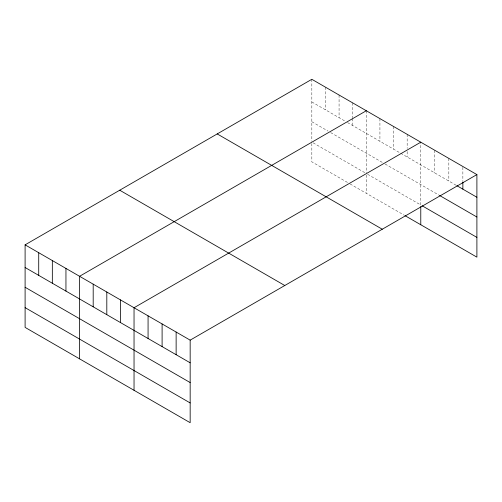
<?xml version="1.0" encoding="UTF-8"?>
<svg xmlns="http://www.w3.org/2000/svg" width="502" height="502" viewBox="0 0 502 502"><rect width="100%" height="100%" fill="white"/><g stroke="black" fill="none" stroke-linecap="round" stroke-linejoin="round"><path stroke-width="0.38" stroke-dasharray="2.51 1.88" d="M311.836 101.956L344.905 121.051M347.503 122.544L400.025 152.872M400.678 153.248L456.186 185.294M311.836 121.722L328.051 131.085M330.642 132.578L382.518 162.535M385.116 164.028L438.817 195.033M313.135 142.838L365.657 173.165M367.602 174.288L420.776 204.985L420.776 142.191M347.503 182.452L311.836 161.857L311.836 143.61M350.095 183.945L404.568 215.396M462.869 167.279L462.869 181.341M448.838 158.394L448.838 181.053M434.807 150.293L434.807 172.952M407.16 134.329L407.16 148.397M407.16 151.522L407.16 156.988M393.543 126.466L393.543 149.132M379.926 118.61L379.926 141.269M366.309 110.747L366.309 172.757M366.309 175.06L366.309 193.308M352.693 102.885L352.693 117.732M352.693 118.51L352.693 125.544M339.07 95.022L339.07 117.681M325.453 87.16L325.453 109.819M311.836 79.297L311.836 141.307"/><path stroke-width="0.75" d="M476.9 174.596L190.164 340.143L190.164 422.703L25.1 327.404L25.1 244.844L311.836 79.297L476.9 174.596L476.9 257.156L405.214 215.772M366.309 110.747L79.573 276.288L79.573 358.855M420.776 142.191L134.04 307.739L134.04 390.305M456.858 185.684L476.9 197.255M439.488 195.422L476.9 217.021M422.113 205.757L476.9 237.39M217.215 133.927L382.279 229.226M119.721 190.214L284.785 285.512M25.1 244.844L190.164 340.143M25.1 267.503L190.164 362.802M25.1 287.269L190.164 382.568M25.1 307.638L190.164 402.937M462.869 182.119L462.869 189.154M420.776 206.51L420.776 224.758M176.133 332.042L176.133 354.701M162.102 323.941L162.102 346.6M148.071 315.84L148.071 338.499M120.424 299.876L120.424 322.535M106.807 292.013L106.807 314.672M93.19 284.151L93.19 306.81M65.95 268.426L65.95 291.091M52.334 260.569L52.334 283.228M38.717 252.707L38.717 275.366"/></g></svg>
